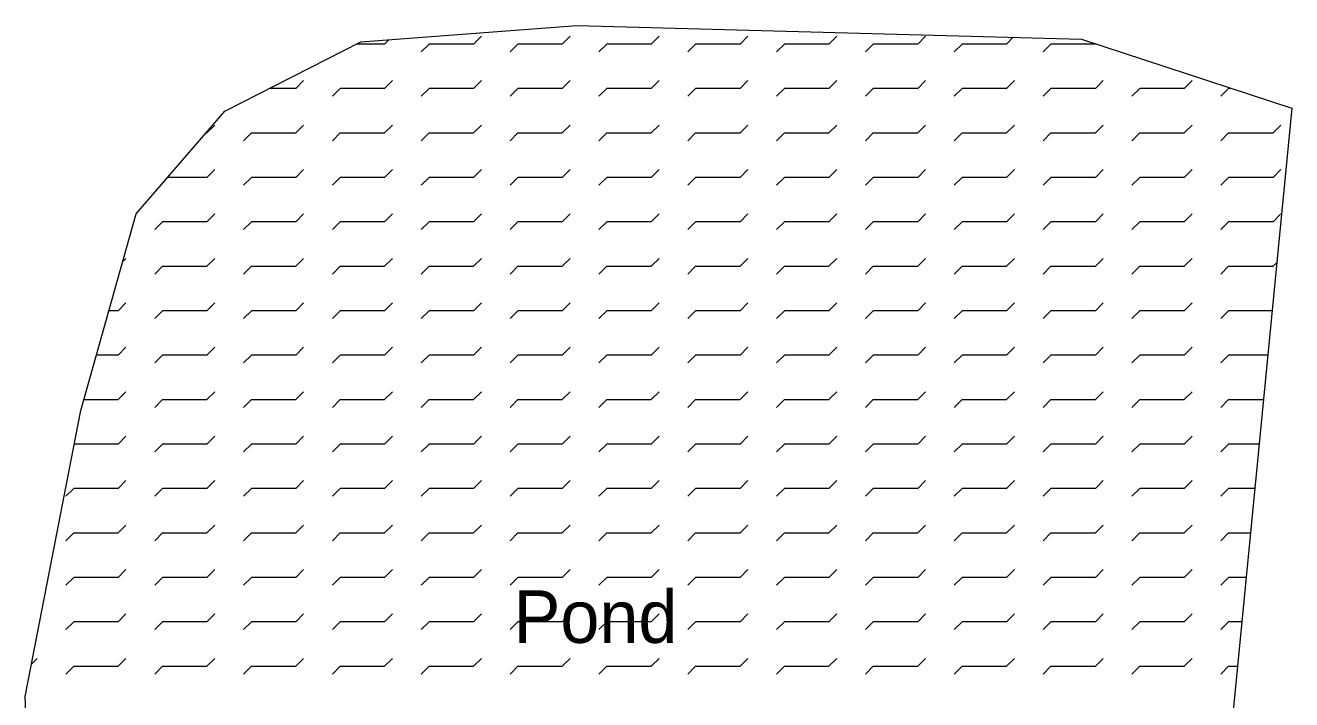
# Model space of a CAD drawing. Header units: millimetres. Extents: x 234136 to 237571, y 2625383 to 2628766.
# Drawn here: x 236678.36 to 236714.56, y 2628746.64 to 2628765.91 of the extents above; entities that cross this region are included whole.
import ezdxf

# ---------------------------------------------------------------- set-up
doc = ezdxf.new("R2010")
doc.units = ezdxf.units.MM
doc.layers.add('Pond', color=140, linetype='Continuous', lineweight=13)

msp = doc.modelspace()

# ---------------------------------------------------------------- linework, layer by layer
at = {"layer": 'Pond'}
for p, q in [((236687.947, 2628765.435), (236694.128, 2628765.91)), ((236694.128, 2628765.91), (236708.55, 2628765.514)), ((236684.065, 2628763.455), (236687.947, 2628765.435)), ((236688.63, 2628765.376), (236688.751, 2628765.497)), ((236691.17, 2628765.376), (236691.395, 2628765.601)), ((236693.71, 2628765.376), (236693.935, 2628765.601)), ((236696.25, 2628765.376), (236696.475, 2628765.601)), ((236698.79, 2628765.376), (236699.015, 2628765.601)), ((236701.33, 2628765.376), (236701.555, 2628765.601)), ((236703.87, 2628765.376), (236704.095, 2628765.601)), ((236706.41, 2628765.376), (236706.602, 2628765.568)), ((236708.55, 2628765.514), (236714.562, 2628763.544)), ((236687.84, 2628765.38), (236688.63, 2628765.38)), ((236689.676, 2628765.152), (236689.9, 2628765.376)), ((236689.9, 2628765.38), (236691.17, 2628765.38)), ((236692.216, 2628765.152), (236692.44, 2628765.376)), ((236692.44, 2628765.38), (236693.71, 2628765.38)), ((236694.756, 2628765.152), (236694.98, 2628765.376)), ((236694.98, 2628765.38), (236696.25, 2628765.38)), ((236697.296, 2628765.152), (236697.52, 2628765.376)), ((236697.52, 2628765.38), (236698.79, 2628765.38)), ((236699.836, 2628765.152), (236700.06, 2628765.376)), ((236700.06, 2628765.38), (236701.33, 2628765.38)), ((236702.376, 2628765.152), (236702.6, 2628765.376)), ((236702.6, 2628765.38), (236703.87, 2628765.38)), ((236704.916, 2628765.152), (236705.14, 2628765.376)), ((236705.14, 2628765.38), (236706.41, 2628765.38)), ((236707.456, 2628765.152), (236707.68, 2628765.376)), ((236707.68, 2628765.38), (236708.95, 2628765.38)), ((236708.95, 2628765.376), (236708.955, 2628765.381)), ((236685.349, 2628764.11), (236686.09, 2628764.11)), ((236686.09, 2628764.106), (236686.315, 2628764.331)), ((236687.136, 2628763.882), (236687.36, 2628764.106)), ((236687.36, 2628764.11), (236688.63, 2628764.11)), ((236688.63, 2628764.106), (236688.855, 2628764.331)), ((236689.676, 2628763.882), (236689.9, 2628764.106)), ((236689.9, 2628764.11), (236691.17, 2628764.11)), ((236691.17, 2628764.106), (236691.395, 2628764.331)), ((236692.216, 2628763.882), (236692.44, 2628764.106)), ((236692.44, 2628764.11), (236693.71, 2628764.11)), ((236693.71, 2628764.106), (236693.935, 2628764.331)), ((236694.756, 2628763.882), (236694.98, 2628764.106)), ((236694.98, 2628764.11), (236696.25, 2628764.11)), ((236696.25, 2628764.106), (236696.475, 2628764.331)), ((236697.296, 2628763.882), (236697.52, 2628764.106)), ((236697.52, 2628764.11), (236698.79, 2628764.11)), ((236698.79, 2628764.106), (236699.015, 2628764.331)), ((236699.836, 2628763.882), (236700.06, 2628764.106)), ((236700.06, 2628764.11), (236701.33, 2628764.11)), ((236701.33, 2628764.106), (236701.555, 2628764.331)), ((236702.376, 2628763.882), (236702.6, 2628764.106)), ((236702.6, 2628764.11), (236703.87, 2628764.11)), ((236703.87, 2628764.106), (236704.095, 2628764.331)), ((236704.916, 2628763.882), (236705.14, 2628764.106)), ((236705.14, 2628764.11), (236706.41, 2628764.11)), ((236706.41, 2628764.106), (236706.635, 2628764.331)), ((236707.456, 2628763.882), (236707.68, 2628764.106)), ((236707.68, 2628764.11), (236708.95, 2628764.11)), ((236708.95, 2628764.106), (236709.175, 2628764.331)), ((236709.996, 2628763.882), (236710.22, 2628764.106)), ((236710.22, 2628764.11), (236711.49, 2628764.11)), ((236711.49, 2628764.106), (236711.715, 2628764.331)), ((236712.536, 2628763.882), (236712.76, 2628764.106)), ((236712.76, 2628764.11), (236712.834, 2628764.11)), ((236681.529, 2628760.525), (236684.065, 2628763.455)), ((236714.562, 2628763.544), (236712.596, 2628743.335)), ((236683.55, 2628762.836), (236683.775, 2628763.061)), ((236686.09, 2628762.836), (236686.315, 2628763.061)), ((236688.63, 2628762.836), (236688.855, 2628763.061)), ((236691.17, 2628762.836), (236691.395, 2628763.061)), ((236693.71, 2628762.836), (236693.935, 2628763.061)), ((236696.25, 2628762.836), (236696.475, 2628763.061)), ((236698.79, 2628762.836), (236699.015, 2628763.061)), ((236701.33, 2628762.836), (236701.555, 2628763.061)), ((236703.87, 2628762.836), (236704.095, 2628763.061)), ((236706.41, 2628762.836), (236706.635, 2628763.061)), ((236708.95, 2628762.836), (236709.175, 2628763.061)), ((236711.49, 2628762.836), (236711.715, 2628763.061)), ((236714.03, 2628762.836), (236714.255, 2628763.061)), ((236683.532, 2628762.84), (236683.55, 2628762.84)), ((236684.596, 2628762.612), (236684.82, 2628762.836)), ((236684.82, 2628762.84), (236686.09, 2628762.84)), ((236687.136, 2628762.612), (236687.36, 2628762.836)), ((236687.36, 2628762.84), (236688.63, 2628762.84)), ((236689.676, 2628762.612), (236689.9, 2628762.836)), ((236689.9, 2628762.84), (236691.17, 2628762.84)), ((236692.216, 2628762.612), (236692.44, 2628762.836)), ((236692.44, 2628762.84), (236693.71, 2628762.84)), ((236694.756, 2628762.612), (236694.98, 2628762.836)), ((236694.98, 2628762.84), (236696.25, 2628762.84)), ((236697.296, 2628762.612), (236697.52, 2628762.836)), ((236697.52, 2628762.84), (236698.79, 2628762.84)), ((236699.836, 2628762.612), (236700.06, 2628762.836)), ((236700.06, 2628762.84), (236701.33, 2628762.84)), ((236702.376, 2628762.612), (236702.6, 2628762.836)), ((236702.6, 2628762.84), (236703.87, 2628762.84)), ((236704.916, 2628762.612), (236705.14, 2628762.836)), ((236705.14, 2628762.84), (236706.41, 2628762.84)), ((236707.456, 2628762.612), (236707.68, 2628762.836)), ((236707.68, 2628762.84), (236708.95, 2628762.84)), ((236709.996, 2628762.612), (236710.22, 2628762.836)), ((236710.22, 2628762.84), (236711.49, 2628762.84)), ((236712.536, 2628762.612), (236712.76, 2628762.836)), ((236712.76, 2628762.84), (236714.03, 2628762.84)), ((236682.433, 2628761.57), (236683.55, 2628761.57)), ((236683.55, 2628761.566), (236683.775, 2628761.791)), ((236684.596, 2628761.342), (236684.82, 2628761.566)), ((236684.82, 2628761.57), (236686.09, 2628761.57)), ((236686.09, 2628761.566), (236686.315, 2628761.791)), ((236687.136, 2628761.342), (236687.36, 2628761.566)), ((236687.36, 2628761.57), (236688.63, 2628761.57)), ((236688.63, 2628761.566), (236688.855, 2628761.791)), ((236689.676, 2628761.342), (236689.9, 2628761.566)), ((236689.9, 2628761.57), (236691.17, 2628761.57)), ((236691.17, 2628761.566), (236691.395, 2628761.791)), ((236692.216, 2628761.342), (236692.44, 2628761.566)), ((236692.44, 2628761.57), (236693.71, 2628761.57)), ((236693.71, 2628761.566), (236693.935, 2628761.791)), ((236694.756, 2628761.342), (236694.98, 2628761.566)), ((236694.98, 2628761.57), (236696.25, 2628761.57)), ((236696.25, 2628761.566), (236696.475, 2628761.791)), ((236697.296, 2628761.342), (236697.52, 2628761.566)), ((236697.52, 2628761.57), (236698.79, 2628761.57)), ((236698.79, 2628761.566), (236699.015, 2628761.791)), ((236699.836, 2628761.342), (236700.06, 2628761.566)), ((236700.06, 2628761.57), (236701.33, 2628761.57)), ((236701.33, 2628761.566), (236701.555, 2628761.791)), ((236702.376, 2628761.342), (236702.6, 2628761.566)), ((236702.6, 2628761.57), (236703.87, 2628761.57)), ((236703.87, 2628761.566), (236704.095, 2628761.791)), ((236704.916, 2628761.342), (236705.14, 2628761.566)), ((236705.14, 2628761.57), (236706.41, 2628761.57)), ((236706.41, 2628761.566), (236706.635, 2628761.791)), ((236707.456, 2628761.342), (236707.68, 2628761.566)), ((236707.68, 2628761.57), (236708.95, 2628761.57)), ((236708.95, 2628761.566), (236709.175, 2628761.791)), ((236709.996, 2628761.342), (236710.22, 2628761.566)), ((236710.22, 2628761.57), (236711.49, 2628761.57)), ((236711.49, 2628761.566), (236711.715, 2628761.791)), ((236712.536, 2628761.342), (236712.76, 2628761.566)), ((236712.76, 2628761.57), (236714.03, 2628761.57)), ((236714.03, 2628761.566), (236714.255, 2628761.791)), ((236679.944, 2628754.902), (236681.529, 2628760.525)), ((236683.55, 2628760.296), (236683.775, 2628760.521)), ((236686.09, 2628760.296), (236686.315, 2628760.521)), ((236688.63, 2628760.296), (236688.855, 2628760.521)), ((236691.17, 2628760.296), (236691.395, 2628760.521)), ((236693.71, 2628760.296), (236693.935, 2628760.521)), ((236696.25, 2628760.296), (236696.475, 2628760.521)), ((236698.79, 2628760.296), (236699.015, 2628760.521)), ((236701.33, 2628760.296), (236701.555, 2628760.521)), ((236703.87, 2628760.296), (236704.095, 2628760.521)), ((236706.41, 2628760.296), (236706.635, 2628760.521)), ((236708.95, 2628760.296), (236709.175, 2628760.521)), ((236711.49, 2628760.296), (236711.715, 2628760.521)), ((236714.03, 2628760.296), (236714.255, 2628760.521)), ((236682.056, 2628760.072), (236682.28, 2628760.296)), ((236682.28, 2628760.3), (236683.55, 2628760.3)), ((236684.596, 2628760.072), (236684.82, 2628760.296)), ((236684.82, 2628760.3), (236686.09, 2628760.3)), ((236687.136, 2628760.072), (236687.36, 2628760.296)), ((236687.36, 2628760.3), (236688.63, 2628760.3)), ((236689.676, 2628760.072), (236689.9, 2628760.296)), ((236689.9, 2628760.3), (236691.17, 2628760.3)), ((236692.216, 2628760.072), (236692.44, 2628760.296)), ((236692.44, 2628760.3), (236693.71, 2628760.3)), ((236694.756, 2628760.072), (236694.98, 2628760.296)), ((236694.98, 2628760.3), (236696.25, 2628760.3)), ((236697.296, 2628760.072), (236697.52, 2628760.296)), ((236697.52, 2628760.3), (236698.79, 2628760.3)), ((236699.836, 2628760.072), (236700.06, 2628760.296)), ((236700.06, 2628760.3), (236701.33, 2628760.3)), ((236702.376, 2628760.072), (236702.6, 2628760.296)), ((236702.6, 2628760.3), (236703.87, 2628760.3)), ((236704.916, 2628760.072), (236705.14, 2628760.296)), ((236705.14, 2628760.3), (236706.41, 2628760.3)), ((236707.456, 2628760.072), (236707.68, 2628760.296)), ((236707.68, 2628760.3), (236708.95, 2628760.3)), ((236709.996, 2628760.072), (236710.22, 2628760.296)), ((236710.22, 2628760.3), (236711.49, 2628760.3)), ((236712.536, 2628760.072), (236712.76, 2628760.296)), ((236712.76, 2628760.3), (236714.03, 2628760.3)), ((236681.144, 2628759.16), (236681.235, 2628759.251)), ((236682.056, 2628758.802), (236682.28, 2628759.026)), ((236682.28, 2628759.03), (236683.55, 2628759.03)), ((236683.55, 2628759.026), (236683.775, 2628759.251)), ((236684.596, 2628758.802), (236684.82, 2628759.026)), ((236684.82, 2628759.03), (236686.09, 2628759.03)), ((236686.09, 2628759.026), (236686.315, 2628759.251)), ((236687.136, 2628758.802), (236687.36, 2628759.026)), ((236687.36, 2628759.03), (236688.63, 2628759.03)), ((236688.63, 2628759.026), (236688.855, 2628759.251)), ((236689.676, 2628758.802), (236689.9, 2628759.026)), ((236689.9, 2628759.03), (236691.17, 2628759.03)), ((236691.17, 2628759.026), (236691.395, 2628759.251)), ((236692.216, 2628758.802), (236692.44, 2628759.026)), ((236692.44, 2628759.03), (236693.71, 2628759.03)), ((236693.71, 2628759.026), (236693.935, 2628759.251)), ((236694.756, 2628758.802), (236694.98, 2628759.026)), ((236694.98, 2628759.03), (236696.25, 2628759.03)), ((236696.25, 2628759.026), (236696.475, 2628759.251)), ((236697.296, 2628758.802), (236697.52, 2628759.026)), ((236697.52, 2628759.03), (236698.79, 2628759.03)), ((236698.79, 2628759.026), (236699.015, 2628759.251)), ((236699.836, 2628758.802), (236700.06, 2628759.026)), ((236700.06, 2628759.03), (236701.33, 2628759.03)), ((236701.33, 2628759.026), (236701.555, 2628759.251)), ((236702.376, 2628758.802), (236702.6, 2628759.026)), ((236702.6, 2628759.03), (236703.87, 2628759.03)), ((236703.87, 2628759.026), (236704.095, 2628759.251)), ((236704.916, 2628758.802), (236705.14, 2628759.026)), ((236705.14, 2628759.03), (236706.41, 2628759.03)), ((236706.41, 2628759.026), (236706.635, 2628759.251)), ((236707.456, 2628758.802), (236707.68, 2628759.026)), ((236707.68, 2628759.03), (236708.95, 2628759.03)), ((236708.95, 2628759.026), (236709.175, 2628759.251)), ((236709.996, 2628758.802), (236710.22, 2628759.026)), ((236710.22, 2628759.03), (236711.49, 2628759.03)), ((236711.49, 2628759.026), (236711.715, 2628759.251)), ((236712.536, 2628758.802), (236712.76, 2628759.026)), ((236712.76, 2628759.03), (236714.03, 2628759.03)), ((236714.03, 2628759.026), (236714.132, 2628759.128)), ((236681.01, 2628757.756), (236681.235, 2628757.981)), ((236683.55, 2628757.756), (236683.775, 2628757.981)), ((236686.09, 2628757.756), (236686.315, 2628757.981)), ((236688.63, 2628757.756), (236688.855, 2628757.981)), ((236691.17, 2628757.756), (236691.395, 2628757.981)), ((236693.71, 2628757.756), (236693.935, 2628757.981)), ((236696.25, 2628757.756), (236696.475, 2628757.981)), ((236698.79, 2628757.756), (236699.015, 2628757.981)), ((236701.33, 2628757.756), (236701.555, 2628757.981)), ((236703.87, 2628757.756), (236704.095, 2628757.981)), ((236706.41, 2628757.756), (236706.635, 2628757.981)), ((236708.95, 2628757.756), (236709.175, 2628757.981)), ((236711.49, 2628757.756), (236711.715, 2628757.981)), ((236680.75, 2628757.76), (236681.01, 2628757.76)), ((236682.056, 2628757.532), (236682.28, 2628757.756)), ((236682.28, 2628757.76), (236683.55, 2628757.76)), ((236684.596, 2628757.532), (236684.82, 2628757.756)), ((236684.82, 2628757.76), (236686.09, 2628757.76)), ((236687.136, 2628757.532), (236687.36, 2628757.756)), ((236687.36, 2628757.76), (236688.63, 2628757.76)), ((236689.676, 2628757.532), (236689.9, 2628757.756)), ((236689.9, 2628757.76), (236691.17, 2628757.76)), ((236692.216, 2628757.532), (236692.44, 2628757.756)), ((236692.44, 2628757.76), (236693.71, 2628757.76)), ((236694.756, 2628757.532), (236694.98, 2628757.756)), ((236694.98, 2628757.76), (236696.25, 2628757.76)), ((236697.296, 2628757.532), (236697.52, 2628757.756)), ((236697.52, 2628757.76), (236698.79, 2628757.76)), ((236699.836, 2628757.532), (236700.06, 2628757.756)), ((236700.06, 2628757.76), (236701.33, 2628757.76)), ((236702.376, 2628757.532), (236702.6, 2628757.756)), ((236702.6, 2628757.76), (236703.87, 2628757.76)), ((236704.916, 2628757.532), (236705.14, 2628757.756)), ((236705.14, 2628757.76), (236706.41, 2628757.76)), ((236707.456, 2628757.532), (236707.68, 2628757.756)), ((236707.68, 2628757.76), (236708.95, 2628757.76)), ((236709.996, 2628757.532), (236710.22, 2628757.756)), ((236710.22, 2628757.76), (236711.49, 2628757.76)), ((236712.536, 2628757.532), (236712.76, 2628757.756)), ((236712.76, 2628757.76), (236713.999, 2628757.76)), ((236680.392, 2628756.49), (236681.01, 2628756.49)), ((236681.01, 2628756.486), (236681.235, 2628756.711)), ((236682.056, 2628756.262), (236682.28, 2628756.486)), ((236682.28, 2628756.49), (236683.55, 2628756.49)), ((236683.55, 2628756.486), (236683.775, 2628756.711)), ((236684.596, 2628756.262), (236684.82, 2628756.486)), ((236684.82, 2628756.49), (236686.09, 2628756.49)), ((236686.09, 2628756.486), (236686.315, 2628756.711)), ((236687.136, 2628756.262), (236687.36, 2628756.486)), ((236687.36, 2628756.49), (236688.63, 2628756.49)), ((236688.63, 2628756.486), (236688.855, 2628756.711)), ((236689.676, 2628756.262), (236689.9, 2628756.486)), ((236689.9, 2628756.49), (236691.17, 2628756.49)), ((236691.17, 2628756.486), (236691.395, 2628756.711)), ((236692.216, 2628756.262), (236692.44, 2628756.486)), ((236692.44, 2628756.49), (236693.71, 2628756.49)), ((236693.71, 2628756.486), (236693.935, 2628756.711)), ((236694.756, 2628756.262), (236694.98, 2628756.486)), ((236694.98, 2628756.49), (236696.25, 2628756.49)), ((236696.25, 2628756.486), (236696.475, 2628756.711)), ((236697.296, 2628756.262), (236697.52, 2628756.486)), ((236697.52, 2628756.49), (236698.79, 2628756.49)), ((236698.79, 2628756.486), (236699.015, 2628756.711)), ((236699.836, 2628756.262), (236700.06, 2628756.486)), ((236700.06, 2628756.49), (236701.33, 2628756.49)), ((236701.33, 2628756.486), (236701.555, 2628756.711)), ((236702.376, 2628756.262), (236702.6, 2628756.486)), ((236702.6, 2628756.49), (236703.87, 2628756.49)), ((236703.87, 2628756.486), (236704.095, 2628756.711)), ((236704.916, 2628756.262), (236705.14, 2628756.486)), ((236705.14, 2628756.49), (236706.41, 2628756.49)), ((236706.41, 2628756.486), (236706.635, 2628756.711)), ((236707.456, 2628756.262), (236707.68, 2628756.486)), ((236707.68, 2628756.49), (236708.95, 2628756.49)), ((236708.95, 2628756.486), (236709.175, 2628756.711)), ((236709.996, 2628756.262), (236710.22, 2628756.486)), ((236710.22, 2628756.49), (236711.49, 2628756.49)), ((236711.49, 2628756.486), (236711.715, 2628756.711)), ((236712.536, 2628756.262), (236712.76, 2628756.486)), ((236712.76, 2628756.49), (236713.875, 2628756.49)), ((236681.01, 2628755.216), (236681.235, 2628755.441)), ((236683.55, 2628755.216), (236683.775, 2628755.441)), ((236686.09, 2628755.216), (236686.315, 2628755.441)), ((236688.63, 2628755.216), (236688.855, 2628755.441)), ((236691.17, 2628755.216), (236691.395, 2628755.441)), ((236693.71, 2628755.216), (236693.935, 2628755.441)), ((236696.25, 2628755.216), (236696.475, 2628755.441)), ((236698.79, 2628755.216), (236699.015, 2628755.441)), ((236701.33, 2628755.216), (236701.555, 2628755.441)), ((236703.87, 2628755.216), (236704.095, 2628755.441)), ((236706.41, 2628755.216), (236706.635, 2628755.441)), ((236708.95, 2628755.216), (236709.175, 2628755.441)), ((236711.49, 2628755.216), (236711.715, 2628755.441)), ((236680.034, 2628755.22), (236681.01, 2628755.22)), ((236682.056, 2628754.992), (236682.28, 2628755.216)), ((236682.28, 2628755.22), (236683.55, 2628755.22)), ((236684.596, 2628754.992), (236684.82, 2628755.216)), ((236684.82, 2628755.22), (236686.09, 2628755.22)), ((236687.136, 2628754.992), (236687.36, 2628755.216)), ((236687.36, 2628755.22), (236688.63, 2628755.22)), ((236689.676, 2628754.992), (236689.9, 2628755.216)), ((236689.9, 2628755.22), (236691.17, 2628755.22)), ((236692.216, 2628754.992), (236692.44, 2628755.216)), ((236692.44, 2628755.22), (236693.71, 2628755.22)), ((236694.756, 2628754.992), (236694.98, 2628755.216)), ((236694.98, 2628755.22), (236696.25, 2628755.22)), ((236697.296, 2628754.992), (236697.52, 2628755.216)), ((236697.52, 2628755.22), (236698.79, 2628755.22)), ((236699.836, 2628754.992), (236700.06, 2628755.216)), ((236700.06, 2628755.22), (236701.33, 2628755.22)), ((236702.376, 2628754.992), (236702.6, 2628755.216)), ((236702.6, 2628755.22), (236703.87, 2628755.22)), ((236704.916, 2628754.992), (236705.14, 2628755.216)), ((236705.14, 2628755.22), (236706.41, 2628755.22)), ((236707.456, 2628754.992), (236707.68, 2628755.216)), ((236707.68, 2628755.22), (236708.95, 2628755.22)), ((236709.996, 2628754.992), (236710.22, 2628755.216)), ((236710.22, 2628755.22), (236711.49, 2628755.22)), ((236712.536, 2628754.992), (236712.76, 2628755.216)), ((236712.76, 2628755.22), (236713.752, 2628755.22)), ((236678.357, 2628746.73), (236679.944, 2628754.902)), ((236679.759, 2628753.95), (236681.01, 2628753.95)), ((236681.01, 2628753.946), (236681.235, 2628754.171)), ((236682.056, 2628753.722), (236682.28, 2628753.946)), ((236682.28, 2628753.95), (236683.55, 2628753.95)), ((236683.55, 2628753.946), (236683.775, 2628754.171)), ((236684.596, 2628753.722), (236684.82, 2628753.946)), ((236684.82, 2628753.95), (236686.09, 2628753.95)), ((236686.09, 2628753.946), (236686.315, 2628754.171)), ((236687.136, 2628753.722), (236687.36, 2628753.946)), ((236687.36, 2628753.95), (236688.63, 2628753.95)), ((236688.63, 2628753.946), (236688.855, 2628754.171)), ((236689.676, 2628753.722), (236689.9, 2628753.946)), ((236689.9, 2628753.95), (236691.17, 2628753.95)), ((236691.17, 2628753.946), (236691.395, 2628754.171)), ((236692.216, 2628753.722), (236692.44, 2628753.946)), ((236692.44, 2628753.95), (236693.71, 2628753.95)), ((236693.71, 2628753.946), (236693.935, 2628754.171)), ((236694.756, 2628753.722), (236694.98, 2628753.946)), ((236694.98, 2628753.95), (236696.25, 2628753.95)), ((236696.25, 2628753.946), (236696.475, 2628754.171)), ((236697.296, 2628753.722), (236697.52, 2628753.946)), ((236697.52, 2628753.95), (236698.79, 2628753.95)), ((236698.79, 2628753.946), (236699.015, 2628754.171)), ((236699.836, 2628753.722), (236700.06, 2628753.946)), ((236700.06, 2628753.95), (236701.33, 2628753.95)), ((236701.33, 2628753.946), (236701.555, 2628754.171)), ((236702.376, 2628753.722), (236702.6, 2628753.946)), ((236702.6, 2628753.95), (236703.87, 2628753.95)), ((236703.87, 2628753.946), (236704.095, 2628754.171)), ((236704.916, 2628753.722), (236705.14, 2628753.946)), ((236705.14, 2628753.95), (236706.41, 2628753.95)), ((236706.41, 2628753.946), (236706.635, 2628754.171)), ((236707.456, 2628753.722), (236707.68, 2628753.946)), ((236707.68, 2628753.95), (236708.95, 2628753.95)), ((236708.95, 2628753.946), (236709.175, 2628754.171)), ((236709.996, 2628753.722), (236710.22, 2628753.946)), ((236710.22, 2628753.95), (236711.49, 2628753.95)), ((236711.49, 2628753.946), (236711.715, 2628754.171)), ((236712.536, 2628753.722), (236712.76, 2628753.946)), ((236712.76, 2628753.95), (236713.628, 2628753.95)), ((236681.01, 2628752.676), (236681.235, 2628752.901)), ((236683.55, 2628752.676), (236683.775, 2628752.901)), ((236686.09, 2628752.676), (236686.315, 2628752.901)), ((236688.63, 2628752.676), (236688.855, 2628752.901)), ((236691.17, 2628752.676), (236691.395, 2628752.901)), ((236693.71, 2628752.676), (236693.935, 2628752.901)), ((236696.25, 2628752.676), (236696.475, 2628752.901)), ((236698.79, 2628752.676), (236699.015, 2628752.901)), ((236701.33, 2628752.676), (236701.555, 2628752.901)), ((236703.87, 2628752.676), (236704.095, 2628752.901)), ((236706.41, 2628752.676), (236706.635, 2628752.901)), ((236708.95, 2628752.676), (236709.175, 2628752.901)), ((236711.49, 2628752.676), (236711.715, 2628752.901)), ((236679.516, 2628752.452), (236679.74, 2628752.676)), ((236679.74, 2628752.68), (236681.01, 2628752.68)), ((236682.056, 2628752.452), (236682.28, 2628752.676)), ((236682.28, 2628752.68), (236683.55, 2628752.68)), ((236684.596, 2628752.452), (236684.82, 2628752.676)), ((236684.82, 2628752.68), (236686.09, 2628752.68)), ((236687.136, 2628752.452), (236687.36, 2628752.676)), ((236687.36, 2628752.68), (236688.63, 2628752.68)), ((236689.676, 2628752.452), (236689.9, 2628752.676)), ((236689.9, 2628752.68), (236691.17, 2628752.68)), ((236692.216, 2628752.452), (236692.44, 2628752.676)), ((236692.44, 2628752.68), (236693.71, 2628752.68)), ((236694.756, 2628752.452), (236694.98, 2628752.676)), ((236694.98, 2628752.68), (236696.25, 2628752.68)), ((236697.296, 2628752.452), (236697.52, 2628752.676)), ((236697.52, 2628752.68), (236698.79, 2628752.68)), ((236699.836, 2628752.452), (236700.06, 2628752.676)), ((236700.06, 2628752.68), (236701.33, 2628752.68)), ((236702.376, 2628752.452), (236702.6, 2628752.676)), ((236702.6, 2628752.68), (236703.87, 2628752.68)), ((236704.916, 2628752.452), (236705.14, 2628752.676)), ((236705.14, 2628752.68), (236706.41, 2628752.68)), ((236707.456, 2628752.452), (236707.68, 2628752.676)), ((236707.68, 2628752.68), (236708.95, 2628752.68)), ((236709.996, 2628752.452), (236710.22, 2628752.676)), ((236710.22, 2628752.68), (236711.49, 2628752.68)), ((236712.536, 2628752.452), (236712.76, 2628752.676)), ((236712.76, 2628752.68), (236713.505, 2628752.68)), ((236679.516, 2628751.182), (236679.74, 2628751.406)), ((236679.74, 2628751.41), (236681.01, 2628751.41)), ((236681.01, 2628751.406), (236681.235, 2628751.631)), ((236682.056, 2628751.182), (236682.28, 2628751.406)), ((236682.28, 2628751.41), (236683.55, 2628751.41)), ((236683.55, 2628751.406), (236683.775, 2628751.631)), ((236684.596, 2628751.182), (236684.82, 2628751.406)), ((236684.82, 2628751.41), (236686.09, 2628751.41)), ((236686.09, 2628751.406), (236686.315, 2628751.631)), ((236687.136, 2628751.182), (236687.36, 2628751.406)), ((236687.36, 2628751.41), (236688.63, 2628751.41)), ((236688.63, 2628751.406), (236688.855, 2628751.631)), ((236689.676, 2628751.182), (236689.9, 2628751.406)), ((236689.9, 2628751.41), (236691.17, 2628751.41)), ((236691.17, 2628751.406), (236691.395, 2628751.631)), ((236692.216, 2628751.182), (236692.44, 2628751.406)), ((236692.44, 2628751.41), (236693.71, 2628751.41)), ((236693.71, 2628751.406), (236693.935, 2628751.631)), ((236694.756, 2628751.182), (236694.98, 2628751.406)), ((236694.98, 2628751.41), (236696.25, 2628751.41)), ((236696.25, 2628751.406), (236696.475, 2628751.631)), ((236697.296, 2628751.182), (236697.52, 2628751.406)), ((236697.52, 2628751.41), (236698.79, 2628751.41)), ((236698.79, 2628751.406), (236699.015, 2628751.631)), ((236699.836, 2628751.182), (236700.06, 2628751.406)), ((236700.06, 2628751.41), (236701.33, 2628751.41)), ((236701.33, 2628751.406), (236701.555, 2628751.631)), ((236702.376, 2628751.182), (236702.6, 2628751.406)), ((236702.6, 2628751.41), (236703.87, 2628751.41)), ((236703.87, 2628751.406), (236704.095, 2628751.631)), ((236704.916, 2628751.182), (236705.14, 2628751.406)), ((236705.14, 2628751.41), (236706.41, 2628751.41)), ((236706.41, 2628751.406), (236706.635, 2628751.631)), ((236707.456, 2628751.182), (236707.68, 2628751.406)), ((236707.68, 2628751.41), (236708.95, 2628751.41)), ((236708.95, 2628751.406), (236709.175, 2628751.631)), ((236709.996, 2628751.182), (236710.22, 2628751.406)), ((236710.22, 2628751.41), (236711.49, 2628751.41)), ((236711.49, 2628751.406), (236711.715, 2628751.631)), ((236712.536, 2628751.182), (236712.76, 2628751.406)), ((236712.76, 2628751.41), (236713.381, 2628751.41)), ((236681.01, 2628750.136), (236681.235, 2628750.361)), ((236683.55, 2628750.136), (236683.775, 2628750.361)), ((236686.09, 2628750.136), (236686.315, 2628750.361)), ((236688.63, 2628750.136), (236688.855, 2628750.361)), ((236691.17, 2628750.136), (236691.395, 2628750.361)), ((236693.71, 2628750.136), (236693.935, 2628750.361)), ((236696.25, 2628750.136), (236696.475, 2628750.361)), ((236698.79, 2628750.136), (236699.015, 2628750.361)), ((236701.33, 2628750.136), (236701.555, 2628750.361)), ((236703.87, 2628750.136), (236704.095, 2628750.361)), ((236706.41, 2628750.136), (236706.635, 2628750.361)), ((236708.95, 2628750.136), (236709.175, 2628750.361)), ((236711.49, 2628750.136), (236711.715, 2628750.361)), ((236679.516, 2628749.912), (236679.74, 2628750.136)), ((236679.74, 2628750.14), (236681.01, 2628750.14)), ((236682.056, 2628749.912), (236682.28, 2628750.136)), ((236682.28, 2628750.14), (236683.55, 2628750.14)), ((236684.596, 2628749.912), (236684.82, 2628750.136)), ((236684.82, 2628750.14), (236686.09, 2628750.14)), ((236687.136, 2628749.912), (236687.36, 2628750.136)), ((236687.36, 2628750.14), (236688.63, 2628750.14)), ((236689.676, 2628749.912), (236689.9, 2628750.136)), ((236689.9, 2628750.14), (236691.17, 2628750.14)), ((236692.216, 2628749.912), (236692.44, 2628750.136)), ((236692.44, 2628750.14), (236693.71, 2628750.14)), ((236694.756, 2628749.912), (236694.98, 2628750.136)), ((236694.98, 2628750.14), (236696.25, 2628750.14)), ((236697.296, 2628749.912), (236697.52, 2628750.136)), ((236697.52, 2628750.14), (236698.79, 2628750.14)), ((236699.836, 2628749.912), (236700.06, 2628750.136)), ((236700.06, 2628750.14), (236701.33, 2628750.14)), ((236702.376, 2628749.912), (236702.6, 2628750.136)), ((236702.6, 2628750.14), (236703.87, 2628750.14)), ((236704.916, 2628749.912), (236705.14, 2628750.136)), ((236705.14, 2628750.14), (236706.41, 2628750.14)), ((236707.456, 2628749.912), (236707.68, 2628750.136)), ((236707.68, 2628750.14), (236708.95, 2628750.14)), ((236709.996, 2628749.912), (236710.22, 2628750.136)), ((236710.22, 2628750.14), (236711.49, 2628750.14)), ((236712.536, 2628749.912), (236712.76, 2628750.136)), ((236712.76, 2628750.14), (236713.258, 2628750.14)), ((236679.516, 2628748.642), (236679.74, 2628748.866)), ((236679.74, 2628748.87), (236681.01, 2628748.87)), ((236681.01, 2628748.866), (236681.235, 2628749.091)), ((236682.056, 2628748.642), (236682.28, 2628748.866)), ((236682.28, 2628748.87), (236683.55, 2628748.87)), ((236683.55, 2628748.866), (236683.775, 2628749.091)), ((236684.596, 2628748.642), (236684.82, 2628748.866)), ((236684.82, 2628748.87), (236686.09, 2628748.87)), ((236686.09, 2628748.866), (236686.315, 2628749.091)), ((236687.136, 2628748.642), (236687.36, 2628748.866)), ((236687.36, 2628748.87), (236688.63, 2628748.87)), ((236688.63, 2628748.866), (236688.855, 2628749.091)), ((236689.676, 2628748.642), (236689.9, 2628748.866)), ((236689.9, 2628748.87), (236691.17, 2628748.87)), ((236691.17, 2628748.866), (236691.395, 2628749.091)), ((236692.216, 2628748.642), (236692.44, 2628748.866)), ((236692.44, 2628748.87), (236693.71, 2628748.87)), ((236693.71, 2628748.866), (236693.935, 2628749.091)), ((236694.756, 2628748.642), (236694.98, 2628748.866)), ((236694.98, 2628748.87), (236696.25, 2628748.87)), ((236696.25, 2628748.866), (236696.475, 2628749.091)), ((236697.296, 2628748.642), (236697.52, 2628748.866)), ((236697.52, 2628748.87), (236698.79, 2628748.87)), ((236698.79, 2628748.866), (236699.015, 2628749.091)), ((236699.836, 2628748.642), (236700.06, 2628748.866)), ((236700.06, 2628748.87), (236701.33, 2628748.87)), ((236701.33, 2628748.866), (236701.555, 2628749.091)), ((236702.376, 2628748.642), (236702.6, 2628748.866)), ((236702.6, 2628748.87), (236703.87, 2628748.87)), ((236703.87, 2628748.866), (236704.095, 2628749.091)), ((236704.916, 2628748.642), (236705.14, 2628748.866)), ((236705.14, 2628748.87), (236706.41, 2628748.87)), ((236706.41, 2628748.866), (236706.635, 2628749.091)), ((236707.456, 2628748.642), (236707.68, 2628748.866)), ((236707.68, 2628748.87), (236708.95, 2628748.87)), ((236708.95, 2628748.866), (236709.175, 2628749.091)), ((236709.996, 2628748.642), (236710.22, 2628748.866)), ((236710.22, 2628748.87), (236711.49, 2628748.87)), ((236711.49, 2628748.866), (236711.715, 2628749.091)), ((236712.536, 2628748.642), (236712.76, 2628748.866)), ((236712.76, 2628748.87), (236713.134, 2628748.87)), ((236678.539, 2628747.665), (236678.695, 2628747.821)), ((236681.01, 2628747.596), (236681.235, 2628747.821)), ((236683.55, 2628747.596), (236683.775, 2628747.821)), ((236686.09, 2628747.596), (236686.315, 2628747.821)), ((236688.63, 2628747.596), (236688.855, 2628747.821)), ((236691.17, 2628747.596), (236691.395, 2628747.821)), ((236693.71, 2628747.596), (236693.935, 2628747.821)), ((236696.25, 2628747.596), (236696.475, 2628747.821)), ((236698.79, 2628747.596), (236699.015, 2628747.821)), ((236701.33, 2628747.596), (236701.555, 2628747.821)), ((236703.87, 2628747.596), (236704.095, 2628747.821)), ((236706.41, 2628747.596), (236706.635, 2628747.821)), ((236708.95, 2628747.596), (236709.175, 2628747.821)), ((236711.49, 2628747.596), (236711.715, 2628747.821)), ((236679.516, 2628747.372), (236679.74, 2628747.596)), ((236679.74, 2628747.6), (236681.01, 2628747.6)), ((236682.056, 2628747.372), (236682.28, 2628747.596)), ((236682.28, 2628747.6), (236683.55, 2628747.6)), ((236684.596, 2628747.372), (236684.82, 2628747.596)), ((236684.82, 2628747.6), (236686.09, 2628747.6)), ((236687.136, 2628747.372), (236687.36, 2628747.596)), ((236687.36, 2628747.6), (236688.63, 2628747.6)), ((236689.676, 2628747.372), (236689.9, 2628747.596)), ((236689.9, 2628747.6), (236691.17, 2628747.6)), ((236692.216, 2628747.372), (236692.44, 2628747.596)), ((236692.44, 2628747.6), (236693.71, 2628747.6)), ((236694.756, 2628747.372), (236694.98, 2628747.596)), ((236694.98, 2628747.6), (236696.25, 2628747.6)), ((236697.296, 2628747.372), (236697.52, 2628747.596)), ((236697.52, 2628747.6), (236698.79, 2628747.6)), ((236699.836, 2628747.372), (236700.06, 2628747.596)), ((236700.06, 2628747.6), (236701.33, 2628747.6)), ((236702.376, 2628747.372), (236702.6, 2628747.596)), ((236702.6, 2628747.6), (236703.87, 2628747.6)), ((236704.916, 2628747.372), (236705.14, 2628747.596)), ((236705.14, 2628747.6), (236706.41, 2628747.6)), ((236707.456, 2628747.372), (236707.68, 2628747.596)), ((236707.68, 2628747.6), (236708.95, 2628747.6)), ((236709.996, 2628747.372), (236710.22, 2628747.596)), ((236710.22, 2628747.6), (236711.49, 2628747.6)), ((236712.536, 2628747.372), (236712.76, 2628747.596)), ((236712.76, 2628747.6), (236713.011, 2628747.6)), ((236678.674, 2628738.494), (236678.357, 2628746.73))]:
    msp.add_line(p, q, dxfattribs=at)

# ---------------------------------------------------------------- texts
msp.add_text('Pond', height=1.5, dxfattribs=at).set_placement((236692.316, 2628748.263))

doc.saveas('drawing.dxf')
